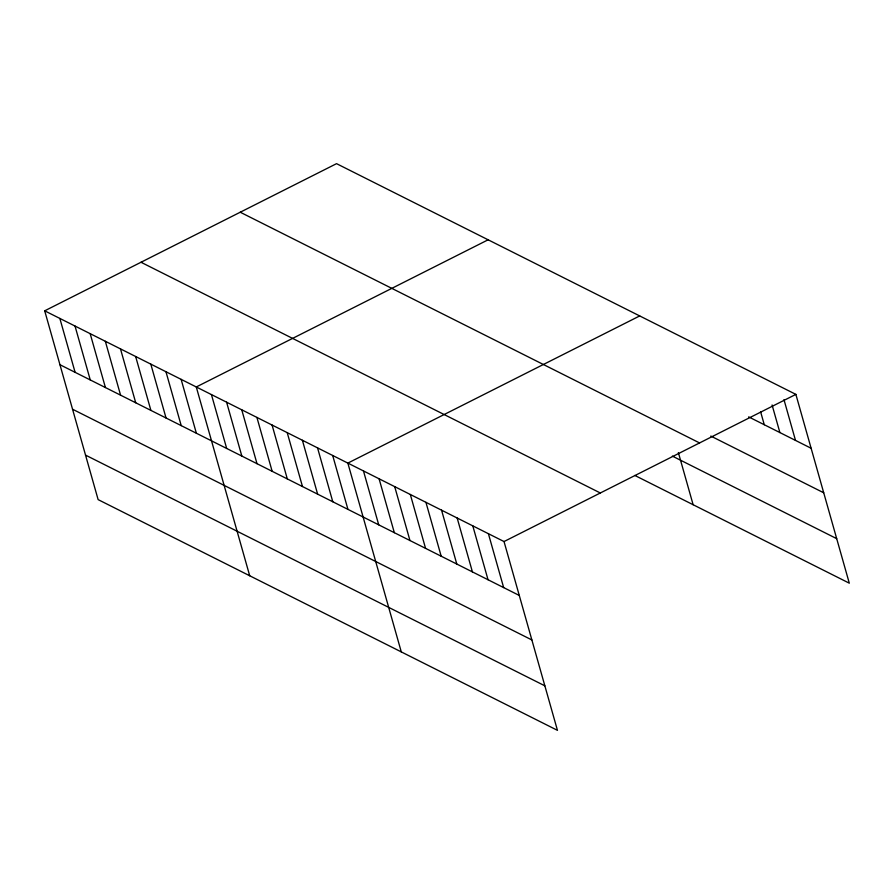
<?xml version="1.0" encoding="UTF-8"?>
<svg xmlns="http://www.w3.org/2000/svg" width="894" height="894" viewBox="0 0 894 894"><rect width="100%" height="100%" fill="white"/><g stroke="black" fill="none" stroke-linecap="round" stroke-linejoin="round"><path stroke-width="1.34" d="M44.7 310.821L504.026 541.552L557.454 730.342L98.128 499.623L44.7 310.821L336.546 163.658L795.872 394.377L849.3 583.179L634.829 475.44M488.124 239.793L196.278 386.968L249.705 575.758M639.702 315.928L347.855 463.103L401.283 651.894M504.026 541.552L795.872 394.377M748.658 416.883L811.126 448.263M710.797 436.06L823.72 492.784M240.24 212.224L699.566 442.943M672.366 456.108L836.706 538.657M141.006 262.255L600.332 492.985M59.943 364.707L519.269 595.438M72.548 409.228L531.874 639.959M85.522 455.102L544.848 685.821M783.982 399.674L795.504 440.418M772.081 404.971L779.892 432.573M760.559 411.586L764.269 424.728M678.367 452.565L693.129 504.73M488.403 533.707L503.657 587.593M472.792 525.862L488.035 579.748M457.169 518.017L472.423 571.903M441.558 510.172L456.8 564.058M425.935 502.327L441.189 556.213M410.324 494.483L425.566 548.368M394.701 486.638L409.955 540.524M379.09 478.793L394.332 532.679M363.467 470.948L378.721 524.834M332.691 455.493L347.945 509.379M317.538 447.872L332.791 501.757M302.384 440.261L317.627 494.147M287.22 432.651L302.474 486.537M272.067 425.03L287.309 478.916M256.913 417.42L272.156 471.306M241.749 409.81L257.003 463.695M226.595 402.188L241.838 456.074M211.431 394.578L226.685 448.464M181.124 379.347L196.367 433.232M165.96 371.736L181.214 425.622M150.807 364.126L166.049 418.012M135.642 356.505L150.896 410.391M120.489 348.895L135.732 402.781M105.336 341.284L120.578 395.17M90.171 333.663L105.425 387.549M75.018 326.053L90.26 379.939M59.853 318.443L75.107 372.329"/></g></svg>
